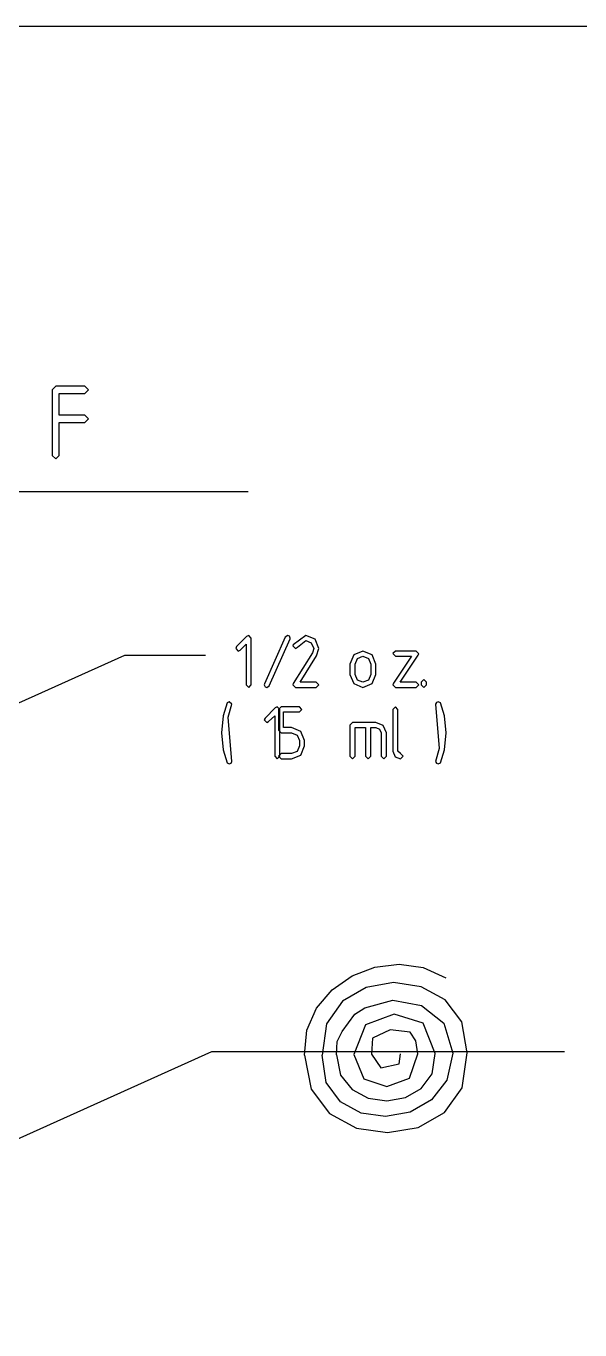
# Model space of a CAD drawing. Header units: metres. Extents: x 0 to 16.5, y 0 to 11.5.
# Drawn here: x 10.884 to 11.423, y 10.278 to 11.546 of the extents above; entities that cross this region are included whole.
import ezdxf

# ---------------------------------------------------------------- set-up
doc = ezdxf.new("R2010")
doc.units = ezdxf.units.M

msp = doc.modelspace()

# ---------------------------------------------------------------- linework, layer by layer
for points in [[(0.0104, 11.5461), (16.5118, 11.5461), (16.5118, 0.0104), (0.0104, 0.0104), (0.0104, 11.5461)], [(10.9133, 11.125), (10.9168, 11.1285), (10.9168, 11.1605), (10.9417, 11.1605), (10.9452, 11.164), (10.9417, 11.1675), (10.9168, 11.1675), (10.9168, 11.1888), (10.9417, 11.1888), (10.9452, 11.1923), (10.9417, 11.1959), (10.9133, 11.1959), (10.9098, 11.1923), (10.9098, 11.1285), (10.9133, 11.125)], [(11.0985, 10.9053), (11.101, 10.9028), (11.1035, 10.9053), (11.1035, 10.9508), (11.101, 10.9534), (11.099, 10.9524), (11.0891, 10.9425), (11.0884, 10.9407), (11.0909, 10.9382), (11.0927, 10.939), (11.0985, 10.9448), (11.0985, 10.9053)], [(11.1169, 10.9035), (11.1187, 10.9028), (11.121, 10.9042), (11.1412, 10.9499), (11.1414, 10.9508), (11.1407, 10.9527), (11.1389, 10.9534), (11.1366, 10.9518), (11.1164, 10.9063), (11.1162, 10.9053), (11.1169, 10.9035)], [(11.1442, 10.9443), (11.1439, 10.9433), (11.1464, 10.9407), (11.1486, 10.9419), (11.1565, 10.9483), (11.1619, 10.9461), (11.1642, 10.9408), (11.1629, 10.9365), (11.1444, 10.9067), (11.1439, 10.9053), (11.1464, 10.9028), (11.1667, 10.9028), (11.1692, 10.9053), (11.1667, 10.9078), (11.151, 10.9078), (11.1669, 10.9334), (11.1692, 10.9408), (11.1655, 10.9497), (11.1565, 10.9534), (11.1442, 10.9443)], [(11.2032, 10.9065), (11.2121, 10.9028), (11.221, 10.9065), (11.2247, 10.9154), (11.2247, 10.9255), (11.221, 10.9345), (11.2121, 10.9382), (11.2032, 10.9345), (11.1995, 10.9255), (11.1995, 10.9154), (11.2032, 10.9065)], [(11.2175, 10.91), (11.2121, 10.9078), (11.2067, 10.91), (11.2045, 10.9154), (11.2045, 10.9255), (11.2067, 10.9309), (11.2121, 10.9332), (11.2175, 10.9309), (11.2197, 10.9255), (11.2197, 10.9154), (11.2175, 10.91)], [(11.2417, 10.9068), (11.2412, 10.9052), (11.2437, 10.9028), (11.2639, 10.9028), (11.2664, 10.9053), (11.2639, 10.9078), (11.2484, 10.9078), (11.2659, 10.9341), (11.2664, 10.9355), (11.2639, 10.9382), (11.2437, 10.9382), (11.2412, 10.9357), (11.2437, 10.9332), (11.2593, 10.9332), (11.2417, 10.9068)], [(11.2689, 10.9053), (11.2714, 10.9028), (11.2739, 10.9053), (11.2739, 10.9079), (11.2714, 10.9104), (11.2689, 10.9079), (11.2689, 10.9053)], [(11.081, 10.8738), (11.0846, 10.8864), (11.082, 10.8889), (11.0799, 10.8878), (11.0761, 10.8752), (11.0745, 10.8587), (11.0761, 10.8421), (11.0799, 10.8295), (11.082, 10.8283), (11.0838, 10.8291), (11.0846, 10.8308), (11.081, 10.8738)], [(11.1263, 10.8358), (11.1288, 10.8333), (11.1313, 10.8358), (11.1313, 10.8814), (11.1288, 10.884), (11.1267, 10.8829), (11.1169, 10.873), (11.1162, 10.8712), (11.1187, 10.8687), (11.1204, 10.8695), (11.1263, 10.8753), (11.1263, 10.8358)], [(11.1325, 10.8587), (11.1426, 10.8587), (11.148, 10.8565), (11.1503, 10.8511), (11.1503, 10.846), (11.1481, 10.8406), (11.1426, 10.8384), (11.1325, 10.8384), (11.13, 10.8358), (11.1325, 10.8333), (11.1426, 10.8333), (11.1516, 10.837), (11.1553, 10.846), (11.1553, 10.8511), (11.1516, 10.86), (11.1426, 10.8637), (11.135, 10.8637), (11.135, 10.8789), (11.1503, 10.8789), (11.1528, 10.8814), (11.1503, 10.884), (11.1325, 10.884), (11.13, 10.8814), (11.13, 10.8612), (11.1325, 10.8587)], [(11.2412, 10.8409), (11.2433, 10.8354), (11.2487, 10.8333), (11.2513, 10.8358), (11.2486, 10.8384), (11.2462, 10.8409), (11.2462, 10.8814), (11.2437, 10.884), (11.2412, 10.8814), (11.2412, 10.8409)], [(11.2864, 10.8435), (11.2828, 10.8308), (11.2836, 10.8291), (11.2854, 10.8283), (11.2875, 10.8295), (11.2913, 10.8421), (11.2929, 10.8587), (11.2913, 10.8752), (11.2875, 10.8878), (11.2854, 10.8889), (11.2836, 10.8882), (11.2828, 10.8864), (11.2864, 10.8435)], [(11.1995, 10.8662), (11.1995, 10.8358), (11.202, 10.8333), (11.2046, 10.8358), (11.2046, 10.8637), (11.2147, 10.8637), (11.2147, 10.8358), (11.2172, 10.8333), (11.2197, 10.8358), (11.2197, 10.8637), (11.2248, 10.8637), (11.2283, 10.8622), (11.2298, 10.8587), (11.2298, 10.8358), (11.2323, 10.8333), (11.2349, 10.8358), (11.2349, 10.8586), (11.2319, 10.8658), (11.2247, 10.8687), (11.202, 10.8687), (11.1995, 10.8662)]]:
    msp.add_lwpolyline(points, close=True)
for points in [[(10.6003, 10.9383), (10.7572, 11.0933), (11.1004, 11.0933)], [(10.7963, 10.8515), (10.9806, 10.9343), (11.0589, 10.9343)], [(11.1554, 10.545), (11.1576, 10.5695), (11.167, 10.5909), (11.1821, 10.6087), (11.2016, 10.6221), (11.2237, 10.6306), (11.2473, 10.6336), (11.2708, 10.6304), (11.2928, 10.6203)], [(11.3135, 10.5472), (11.3083, 10.5775), (11.2921, 10.599), (11.2687, 10.6116), (11.2418, 10.6156), (11.2151, 10.6108), (11.1921, 10.5975), (11.1767, 10.5756), (11.1724, 10.5452)], [(11.1865, 10.5455), (11.1871, 10.5584), (11.1918, 10.5681), (11.2043, 10.5848), (11.2141, 10.591), (11.2413, 10.5986), (11.269, 10.5934), (11.2907, 10.5761), (11.2994, 10.547), (11.2937, 10.5206), (11.2789, 10.5015), (11.2579, 10.4897), (11.2341, 10.4854), (11.2104, 10.4887), (11.1902, 10.4997), (11.1764, 10.5186), (11.1724, 10.5452)], [(11.2825, 10.5468), (11.2707, 10.5762), (11.2426, 10.5851), (11.2146, 10.5746), (11.2034, 10.5457)], [(11.2655, 10.5465), (11.2636, 10.5589), (11.2579, 10.5673), (11.2385, 10.5697), (11.2214, 10.5616), (11.2203, 10.5459)], [(10.6393, 10.357), (11.065, 10.5485), (11.4083, 10.5485)], [(11.1554, 10.545), (11.1616, 10.5119), (11.1797, 10.4883), (11.2059, 10.4742), (11.2359, 10.4697), (11.2658, 10.4747), (11.2914, 10.4893), (11.3087, 10.5134), (11.3135, 10.5472)], [(11.1554, 10.545), (11.1554, 10.545)], [(11.1724, 10.5452), (11.1724, 10.5452)], [(11.1865, 10.5455), (11.1904, 10.5257), (11.2015, 10.5117), (11.2173, 10.5034), (11.2355, 10.5007), (11.2534, 10.5038), (11.2689, 10.5125), (11.2793, 10.5268), (11.2825, 10.5468)], [(11.1865, 10.5455), (11.1865, 10.5455)], [(11.2034, 10.5457), (11.213, 10.5222), (11.2354, 10.5147), (11.2573, 10.5228), (11.2655, 10.5465)], [(11.2034, 10.5457), (11.2034, 10.5457)], [(11.2203, 10.5459), (11.2295, 10.5327), (11.2473, 10.5365), (11.2486, 10.5463)], [(11.2203, 10.5459), (11.2203, 10.5459)], [(11.2655, 10.5465), (11.2655, 10.5465)], [(11.2825, 10.5468), (11.2825, 10.5468)], [(11.3135, 10.5472), (11.3135, 10.5472)]]:
    msp.add_lwpolyline(points)

doc.saveas('drawing.dxf')
